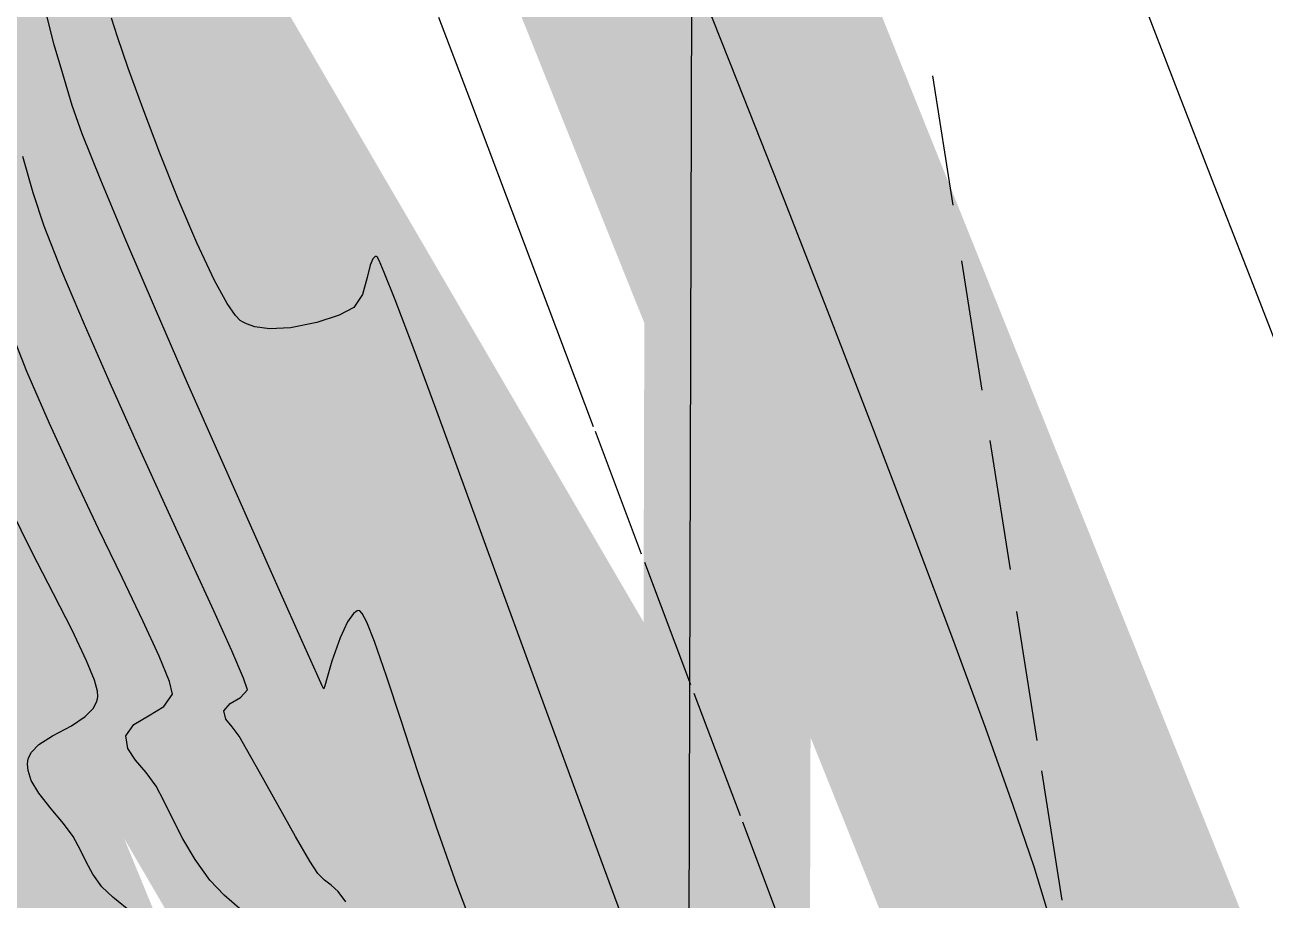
# Model space of a CAD drawing. Header units: feet. Extents: x 26064 to 27719, y 16802 to 28989.
# Drawn here: x 27560.69 to 27590.34, y 17801.52 to 17822.44 of the extents above; entities that cross this region are included whole.
import ezdxf

# ---------------------------------------------------------------- set-up
doc = ezdxf.new("R2010")
doc.units = ezdxf.units.FT
doc.header["$LTSCALE"] = 50
doc.header["$MEASUREMENT"] = 0
for name, pattern in [('DASHED', [0.75, 0.5, -0.25]), ('HIDDEN', [0.375, 0.25, -0.125]), ('HIDN25', [0.0938, 0.0625, -0.0313])]:
    doc.linetypes.add(name, pattern=pattern)
for name, color, linetype in [('CONT-MJR', 160, 'HIDDEN'), ('CONT-MNR', 55, 'HIDN25'), ('DEMO-UTILITY', 1, 'Continuous'), ('FENCES-CHAIN', 6, 'FENCE-CHAIN'), ('SILT FENCE', 200, 'Continuous'), ('SILT_FENCE', 1, 'HIDDEN'), ('WATER', 5, 'Continuous')]:
    doc.layers.add(name, color=color, linetype=linetype)
doc.linetypes.add('FENCE-CHAIN', pattern='A,1,0,[133,ltypeshp.shx,S=0.05,R=0,X=0,Y=0],-0.1', length=1.1)

msp = doc.modelspace()

# ---------------------------------------------------------------- linework, layer by layer
at = {"layer": 'CONT-MJR', "color": 7}
for p, q in [((27561.38804, 17821.96018, 630), (27561.22083, 17822.6182, 630)), ((27561.59757, 17821.26659, 630), (27561.38804, 17821.96018, 630)), ((27561.82121, 17820.51118, 630), (27561.59757, 17821.26659, 630)), ((27562.06005, 17819.82987, 630), (27561.82121, 17820.51118, 630)), ((27566.77599, 17808.91767, 630), (27566.11101, 17810.41054, 630)), ((27568.63131, 17808.43545, 630), (27568.54178, 17808.37144, 630)), ((27568.67485, 17808.44309, 630), (27568.63131, 17808.43545, 630)), ((27569.68469, 17805.81411, 630), (27569.33499, 17806.87111, 630)), ((27567.81128, 17806.61214, 630), (27567.79664, 17806.64022, 630)), ((27567.83173, 17806.57598, 630), (27567.81128, 17806.61214, 630)), ((27567.85791, 17806.64428, 630), (27567.83983, 17806.5782, 630)), ((27570.08651, 17804.5916, 630), (27569.68469, 17805.81411, 630)), ((27570.53279, 17803.26418, 630), (27570.08651, 17804.5916, 630))]:
    msp.add_line(p, q, dxfattribs=at)
at = {"layer": 'CONT-MJR', "color": 7, "extrusion": (0.928421, 0.37153, 0)}
msp.add_line((27562.50329, 17818.72225, 630), (27562.06005, 17819.82987, 630), dxfattribs=at)
at = {"layer": 'CONT-MJR', "color": 7, "extrusion": (0.922213, 0.386683, 0)}
msp.add_line((27563.10309, 17817.29178, 630), (27562.50329, 17818.72225, 630), dxfattribs=at)
at = {"layer": 'CONT-MJR', "color": 7, "extrusion": (0.918857, 0.39459, 0)}
msp.add_line((27563.81159, 17815.64192, 630), (27563.10309, 17817.29178, 630), dxfattribs=at)
at = {"layer": 'CONT-MJR', "color": 7, "extrusion": (0.916757, 0.399445, 0)}
msp.add_line((27564.58098, 17813.87613, 630), (27563.81159, 17815.64192, 630), dxfattribs=at)
at = {"layer": 'CONT-MJR', "color": 7, "extrusion": (0.915319, 0.402729, 0)}
msp.add_line((27565.3634, 17812.09785, 630), (27564.58098, 17813.87613, 630), dxfattribs=at)
at = {"layer": 'CONT-MJR', "color": 7, "extrusion": (0.914273, 0.405099, 0)}
msp.add_line((27566.11101, 17810.41054, 630), (27565.3634, 17812.09785, 630), dxfattribs=at)
at = {"layer": 'CONT-MJR', "color": 7, "extrusion": (0.912849, 0.408296, 0)}
msp.add_line((27567.31047, 17807.72269, 630), (27566.77599, 17808.91767, 630), dxfattribs=at)
at = {"layer": 'CONT-MJR', "color": 7, "extrusion": (0.908275, -0.418374, 0)}
msp.add_line((27568.40471, 17808.17534, 630), (27568.22628, 17807.78796, 630), dxfattribs=at)
at = {"layer": 'CONT-MJR', "color": 7, "extrusion": (0.819633, -0.57289, 0)}
msp.add_line((27568.54178, 17808.37144, 630), (27568.40471, 17808.17534, 630), dxfattribs=at)
at = {"layer": 'CONT-MJR', "color": 7, "extrusion": (-0.351211, -0.936296, 0)}
msp.add_line((27568.698, 17808.4344, 630), (27568.67485, 17808.44309, 630), dxfattribs=at)
at = {"layer": 'CONT-MJR', "color": 7, "extrusion": (0.754657, 0.656119, 0)}
msp.add_line((27568.75397, 17808.37003, 630), (27568.698, 17808.4344, 630), dxfattribs=at)
at = {"layer": 'CONT-MJR', "color": 7, "extrusion": (0.887783, 0.460263, 0)}
msp.add_line((27568.86119, 17808.16321, 630), (27568.75397, 17808.37003, 630), dxfattribs=at)
at = {"layer": 'CONT-MJR', "color": 7, "extrusion": (0.928928, 0.370261, 0)}
msp.add_line((27569.04502, 17807.70201, 630), (27568.86119, 17808.16321, 630), dxfattribs=at)
at = {"layer": 'CONT-MJR', "color": 7, "extrusion": (0.912339, 0.409435, 0)}
msp.add_line((27567.66664, 17806.92905, 630), (27567.31047, 17807.72269, 630), dxfattribs=at)
at = {"layer": 'CONT-MJR', "color": 7, "extrusion": (0.943242, -0.332105, 0)}
msp.add_line((27568.22628, 17807.78796, 630), (27568.0305, 17807.23192, 630), dxfattribs=at)
at = {"layer": 'CONT-MJR', "color": 7, "extrusion": (0.944158, 0.329492, 0)}
msp.add_line((27569.33499, 17806.87111, 630), (27569.04502, 17807.70201, 630), dxfattribs=at)
at = {"layer": 'CONT-MJR', "color": 7, "extrusion": (0.957527, -0.288344, 0)}
msp.add_line((27568.0305, 17807.23192, 630), (27567.91331, 17806.84276, 630), dxfattribs=at)
at = {"layer": 'CONT-MJR', "color": 7, "extrusion": (0.911892, 0.410431, 0)}
msp.add_line((27567.79664, 17806.64022, 630), (27567.66664, 17806.92905, 630), dxfattribs=at)
at = {"layer": 'CONT-MJR', "color": 7, "extrusion": (0.963177, -0.268869, 0)}
msp.add_line((27567.91331, 17806.84276, 630), (27567.85791, 17806.64428, 630), dxfattribs=at)
at = {"layer": 'CONT-MJR', "color": 7, "extrusion": (0.774197, 0.632944, 0)}
msp.add_line((27567.83713, 17806.56938, 630), (27567.83173, 17806.57598, 630), dxfattribs=at)
at = {"layer": 'CONT-MJR', "color": 7, "extrusion": (0.956116, -0.292987, 0)}
msp.add_line((27567.83983, 17806.5782, 630), (27567.83713, 17806.56938, 630), dxfattribs=at)
at = {"layer": 'CONT-MJR', "color": 7, "extrusion": (0.943209, 0.332199, 0)}
msp.add_line((27571.01591, 17801.89247, 630), (27570.53279, 17803.26418, 630), dxfattribs=at)
at = {"layer": 'CONT-MJR', "color": 7, "extrusion": (0.93541, 0.353565, 0)}
msp.add_line((27571.52823, 17800.53705, 630), (27571.01591, 17801.89247, 630), dxfattribs=at)
at = {"layer": 'CONT-MNR', "color": 7}
for p, q in [((27577.72728, 17821.08345, 627), (27576.62054, 17823.86527, 627)), ((27562.90096, 17822.14531, 629), (27562.7574, 17822.59783, 629)), ((27582.8799, 17818.12642, 626), (27582.17424, 17822.59341, 626)), ((27563.50672, 17820.44229, 629), (27563.15991, 17821.39722, 629)), ((27563.91386, 17819.36921, 629), (27563.50672, 17820.44229, 629)), ((27589.11928, 17818.59817, 626), (27590.04046, 17816.23884, 626)), ((27579.9316, 17815.46477, 627), (27578.83863, 17818.26409, 627)), ((27569.0947, 17816.9035, 629), (27569.06184, 17816.89753, 629)), ((27569.15631, 17816.80341, 629), (27569.10782, 17816.89202, 629)), ((27565.72405, 17815.49248, 629), (27565.52563, 17815.77824, 629)), ((27568.54971, 17815.68454, 629), (27568.20116, 17815.50099, 629)), ((27565.83902, 17815.37296, 629), (27565.72405, 17815.49248, 629)), ((27566.18943, 17815.22212, 629), (27565.98358, 17815.29026, 629)), ((27566.53681, 17815.17492, 629), (27566.18943, 17815.22212, 629)), ((27567.04032, 17815.19649, 629), (27566.53681, 17815.17492, 629)), ((27584.24892, 17809.42113, 626), (27583.57525, 17813.71058, 626)), ((27561.85747, 17811.64303, 632), (27561.27419, 17812.91412, 632)), ((27562.44902, 17810.39723, 632), (27561.85747, 17811.64303, 632)), ((27563.01136, 17809.23083, 632), (27562.44902, 17810.39723, 632)), ((27582.87052, 17807.76316, 627), (27581.97053, 17810.1567, 627)), ((27561.37026, 17808.84363, 633), (27560.86579, 17809.8289, 633)), ((27561.81627, 17807.96985, 633), (27561.37026, 17808.84363, 633)), ((27565.63516, 17807.47989, 631), (27565.20301, 17808.43804, 631)), ((27562.16634, 17807.23925, 633), (27561.81627, 17807.96985, 633)), ((27583.66023, 17805.62008, 627), (27582.87052, 17807.76316, 627)), ((27564.14835, 17806.7493, 632), (27563.89851, 17807.35274, 632)), ((27565.84774, 17806.36187, 631), (27566.0093, 17806.54917, 631)), ((27563.64739, 17805.92923, 632), (27564.01011, 17806.14784, 632)), ((27565.44815, 17806.04942, 631), (27565.59658, 17806.22198, 631)), ((27565.59658, 17806.22198, 631), (27565.84774, 17806.36187, 631)), ((27565.49616, 17805.85033, 631), (27565.44815, 17806.04942, 631)), ((27565.81243, 17805.44165, 631), (27565.64709, 17805.65991, 631)), ((27584.31669, 17803.78507, 627), (27583.66023, 17805.62008, 627)), ((27560.84952, 17805.06055, 633), (27561.02405, 17805.23893, 633)), ((27563.58623, 17804.57606, 632), (27563.33562, 17804.86777, 632)), ((27564.21651, 17803.4714, 632), (27564.00871, 17803.89932, 632)), ((27578.95401, 17800.46417, 628), (27577.79315, 17803.53474, 628)), ((27561.84401, 17803.0445, 633), (27561.61492, 17803.35383, 633)), ((27565.10957, 17802.00125, 632), (27564.75635, 17802.4905, 632)), ((27585.13793, 17801.26967, 627), (27584.81692, 17802.31573, 627)), ((27565.45048, 17801.6388, 632), (27565.10957, 17802.00125, 632)), ((27567.85023, 17802.00123, 631), (27567.68915, 17802.15818, 631)), ((27568.17906, 17801.72828, 631), (27568.01185, 17801.88138, 631)), ((27568.36444, 17801.4865, 631), (27568.17906, 17801.72828, 631)), ((27563.25995, 17801.2157, 633), (27562.79502, 17801.59338, 633))]:
    msp.add_line(p, q, dxfattribs=at)
at = {"layer": 'CONT-MNR', "color": 7, "extrusion": (0.932944, 0.360023, 0)}
msp.add_line((27587.2591, 17823.40256, 626), (27588.18628, 17820.99992, 626), dxfattribs=at)
at = {"layer": 'CONT-MNR', "color": 7, "extrusion": (0.934859, 0.355019, 0)}
msp.add_line((27571.32253, 17820.6697, 628), (27570.58549, 17822.61053, 628), dxfattribs=at)
at = {"layer": 'CONT-MNR', "color": 7, "extrusion": (0.944986, 0.327111, 0)}
msp.add_line((27563.15991, 17821.39722, 629), (27562.90096, 17822.14531, 629), dxfattribs=at)
at = {"layer": 'CONT-MNR', "color": 7, "extrusion": (0.930331, 0.366721, 0)}
msp.add_line((27578.83863, 17818.26409, 627), (27577.72728, 17821.08345, 627), dxfattribs=at)
at = {"layer": 'CONT-MNR', "color": 7, "extrusion": (0.932138, 0.362103, 0)}
msp.add_line((27588.18628, 17820.99992, 626), (27589.11928, 17818.59817, 626), dxfattribs=at)
at = {"layer": 'CONT-MNR', "color": 7, "extrusion": (0.935256, 0.353972, 0)}
msp.add_line((27572.20336, 17818.3424, 628), (27571.32253, 17820.6697, 628), dxfattribs=at)
at = {"layer": 'CONT-MNR', "color": 7, "extrusion": (0.961921, 0.273328, 0)}
msp.add_line((27560.88501, 17818.42453, 631), (27560.63987, 17819.28724, 631), dxfattribs=at)
at = {"layer": 'CONT-MNR', "color": 7, "extrusion": (0.928788, 0.37061, 0)}
msp.add_line((27564.35379, 17818.2667, 629), (27563.91386, 17819.36921, 629), dxfattribs=at)
at = {"layer": 'CONT-MNR', "color": 7, "extrusion": (0.948289, 0.317407, 0)}
msp.add_line((27561.15342, 17817.62264, 631), (27560.88501, 17818.42453, 631), dxfattribs=at)
at = {"layer": 'CONT-MNR', "color": 7, "extrusion": (0.919755, 0.392492, 0)}
msp.add_line((27564.79897, 17817.22348, 629), (27564.35379, 17818.2667, 629), dxfattribs=at)
at = {"layer": 'CONT-MNR', "color": 7, "extrusion": (0.935471, 0.353403, 0)}
msp.add_line((27573.20023, 17815.70365, 628), (27572.20336, 17818.3424, 628), dxfattribs=at)
at = {"layer": 'CONT-MNR', "color": 7, "extrusion": (0.987828, 0.155551, 0)}
msp.add_line((27583.57525, 17813.71058, 626), (27582.8799, 17818.12642, 626), dxfattribs=at)
at = {"layer": 'CONT-MNR', "color": 7, "extrusion": (0.930665, 0.365872, 0)}
msp.add_line((27561.57542, 17816.54918, 631), (27561.15342, 17817.62264, 631), dxfattribs=at)
at = {"layer": 'CONT-MNR', "color": 7, "extrusion": (0.904191, 0.427129, 0)}
msp.add_line((27565.22186, 17816.32825, 629), (27564.79897, 17817.22348, 629), dxfattribs=at)
at = {"layer": 'CONT-MNR', "color": 7, "extrusion": (0.924799, -0.380457, 0)}
msp.add_line((27569.0072, 17816.84754, 629), (27568.94472, 17816.69567, 629), dxfattribs=at)
at = {"layer": 'CONT-MNR', "color": 7, "extrusion": (0.675027, -0.737793, 0)}
msp.add_line((27569.06184, 17816.89753, 629), (27569.0072, 17816.84754, 629), dxfattribs=at)
at = {"layer": 'CONT-MNR', "color": 7, "extrusion": (-0.658456, -0.75262, 0)}
msp.add_line((27569.10782, 17816.89202, 629), (27569.0947, 17816.9035, 629), dxfattribs=at)
at = {"layer": 'CONT-MNR', "color": 7, "extrusion": (0.917012, 0.398859, 0)}
msp.add_line((27569.28184, 17816.51479, 629), (27569.15631, 17816.80341, 629), dxfattribs=at)
at = {"layer": 'CONT-MNR', "color": 7, "extrusion": (0.921229, 0.38902, 0)}
msp.add_line((27562.113, 17815.27616, 631), (27561.57542, 17816.54918, 631), dxfattribs=at)
at = {"layer": 'CONT-MNR', "color": 7, "extrusion": (0.973013, -0.230751, 0)}
msp.add_line((27568.94472, 17816.69567, 629), (27568.87479, 17816.40079, 629), dxfattribs=at)
at = {"layer": 'CONT-MNR', "color": 7, "extrusion": (0.929736, 0.368228, 0)}
msp.add_line((27569.54007, 17815.8628, 629), (27569.28184, 17816.51479, 629), dxfattribs=at)
at = {"layer": 'CONT-MNR', "color": 7, "extrusion": (0.875368, 0.483458, 0)}
msp.add_line((27565.52563, 17815.77824, 629), (27565.22186, 17816.32825, 629), dxfattribs=at)
at = {"layer": 'CONT-MNR', "color": 7, "extrusion": (0.9623, -0.271991, 0)}
msp.add_line((27568.87479, 17816.40079, 629), (27568.75961, 17815.99327, 629), dxfattribs=at)
at = {"layer": 'CONT-MNR', "color": 7, "extrusion": (0.93105, 0.364893, 0)}
msp.add_line((27590.04046, 17816.23884, 626), (27590.93222, 17813.96346, 626), dxfattribs=at)
at = {"layer": 'CONT-MNR', "color": 7, "extrusion": (0.826978, -0.562234, 0)}
msp.add_line((27568.75961, 17815.99327, 629), (27568.54971, 17815.68454, 629), dxfattribs=at)
at = {"layer": 'CONT-MNR', "color": 7, "extrusion": (0.935184, 0.354163, 0)}
msp.add_line((27569.99225, 17814.6688, 629), (27569.54007, 17815.8628, 629), dxfattribs=at)
at = {"layer": 'CONT-MNR', "color": 7, "extrusion": (0.935581, 0.353112, 0)}
msp.add_line((27574.28539, 17812.82849, 628), (27573.20023, 17815.70365, 628), dxfattribs=at)
at = {"layer": 'CONT-MNR', "color": 7, "extrusion": (0.931066, 0.364851, 0)}
msp.add_line((27560.73667, 17814.15637, 632), (27560.28238, 17815.31567, 632), dxfattribs=at)
at = {"layer": 'CONT-MNR', "color": 7, "extrusion": (-0.57543, -0.817851, 0)}
msp.add_line((27565.89065, 17815.33664, 629), (27565.83902, 17815.37296, 629), dxfattribs=at)
at = {"layer": 'CONT-MNR', "color": 7, "extrusion": (-0.44651, -0.894779, 0)}
msp.add_line((27565.98358, 17815.29026, 629), (27565.89065, 17815.33664, 629), dxfattribs=at)
at = {"layer": 'CONT-MNR', "color": 7, "extrusion": (0.193871, -0.981027, 0)}
msp.add_line((27567.66655, 17815.32025, 629), (27567.04032, 17815.19649, 629), dxfattribs=at)
at = {"layer": 'CONT-MNR', "color": 7, "extrusion": (0.320275, -0.947325, 0)}
msp.add_line((27568.20116, 17815.50099, 629), (27567.66655, 17815.32025, 629), dxfattribs=at)
at = {"layer": 'CONT-MNR', "color": 7, "extrusion": (0.93279, 0.360421, 0)}
msp.add_line((27580.98323, 17812.74311, 627), (27579.9316, 17815.46477, 627), dxfattribs=at)
at = {"layer": 'CONT-MNR', "color": 7, "extrusion": (0.915591, 0.40211, 0)}
msp.add_line((27562.7281, 17813.87559, 631), (27562.113, 17815.27616, 631), dxfattribs=at)
at = {"layer": 'CONT-MNR', "color": 7, "extrusion": (0.937666, 0.347539, 0)}
msp.add_line((27570.56669, 17813.11895, 629), (27569.99225, 17814.6688, 629), dxfattribs=at)
at = {"layer": 'CONT-MNR', "color": 7, "extrusion": (0.917768, 0.397117, 0)}
msp.add_line((27561.27419, 17812.91412, 632), (27560.73667, 17814.15637, 632), dxfattribs=at)
at = {"layer": 'CONT-MNR', "color": 7, "extrusion": (0.912076, 0.410022, 0)}
msp.add_line((27563.38269, 17812.41948, 631), (27562.7281, 17813.87559, 631), dxfattribs=at)
at = {"layer": 'CONT-MNR', "color": 7, "extrusion": (0.938788, 0.344496, 0)}
msp.add_line((27571.24033, 17811.28319, 629), (27570.56669, 17813.11895, 629), dxfattribs=at)
at = {"layer": 'CONT-MNR', "color": 7, "extrusion": (0.935619, 0.353013, 0)}
msp.add_line((27575.43109, 17809.79193, 628), (27574.28539, 17812.82849, 628), dxfattribs=at)
at = {"layer": 'CONT-MNR', "color": 7, "extrusion": (0.934247, 0.356626, 0)}
msp.add_line((27581.97053, 17810.1567, 627), (27580.98323, 17812.74311, 627), dxfattribs=at)
at = {"layer": 'CONT-MNR', "color": 7, "extrusion": (0.909971, 0.414673, 0)}
msp.add_line((27564.03874, 17810.97984, 631), (27563.38269, 17812.41948, 631), dxfattribs=at)
at = {"layer": 'CONT-MNR', "color": 7, "extrusion": (0.939245, 0.343246, 0)}
msp.add_line((27571.99014, 17809.23146, 629), (27571.24033, 17811.28319, 629), dxfattribs=at)
at = {"layer": 'CONT-MNR', "color": 7, "extrusion": (0.896797, 0.442442, 0)}
msp.add_line((27560.86579, 17809.8289, 633), (27560.34033, 17810.89398, 633), dxfattribs=at)
at = {"layer": 'CONT-MNR', "color": 7, "extrusion": (0.909021, 0.416751, 0)}
msp.add_line((27564.65819, 17809.62869, 631), (27564.03874, 17810.97984, 631), dxfattribs=at)
at = {"layer": 'CONT-MNR', "color": 7, "extrusion": (0.935597, 0.353069, 0)}
msp.add_line((27576.6096, 17806.669, 628), (27575.43109, 17809.79193, 628), dxfattribs=at)
at = {"layer": 'CONT-MNR', "color": 7, "extrusion": (0.909324, 0.416089, 0)}
msp.add_line((27565.20301, 17808.43804, 631), (27564.65819, 17809.62869, 631), dxfattribs=at)
at = {"layer": 'CONT-MNR', "color": 7, "extrusion": (0.987943, 0.15482, 0)}
msp.add_line((27584.88952, 17805.33331, 626), (27584.24892, 17809.42113, 626), dxfattribs=at)
at = {"layer": 'CONT-MNR', "color": 7, "extrusion": (0.901564, 0.432646, 0)}
msp.add_line((27563.50702, 17808.19796, 632), (27563.01136, 17809.23083, 632), dxfattribs=at)
at = {"layer": 'CONT-MNR', "color": 7, "extrusion": (0.939282, 0.343147, 0)}
msp.add_line((27572.79305, 17807.03368, 629), (27571.99014, 17809.23146, 629), dxfattribs=at)
at = {"layer": 'CONT-MNR', "color": 7, "extrusion": (0.907391, 0.420287, 0)}
msp.add_line((27563.89851, 17807.35274, 632), (27563.50702, 17808.19796, 632), dxfattribs=at)
at = {"layer": 'CONT-MNR', "color": 7, "extrusion": (0.918473, 0.395484, 0)}
msp.add_line((27565.9166, 17806.82626, 631), (27565.63516, 17807.47989, 631), dxfattribs=at)
at = {"layer": 'CONT-MNR', "color": 7, "extrusion": (0.927243, 0.37446, 0)}
msp.add_line((27562.35215, 17806.77915, 633), (27562.16634, 17807.23925, 633), dxfattribs=at)
at = {"layer": 'CONT-MNR', "color": 7, "extrusion": (0.938982, 0.343967, 0)}
msp.add_line((27573.62601, 17804.75981, 629), (27572.79305, 17807.03368, 629), dxfattribs=at)
at = {"layer": 'CONT-MNR', "color": 7, "extrusion": (0.964419, 0.264379, 0)}
msp.add_line((27562.42393, 17806.51727, 633), (27562.35215, 17806.77915, 633), dxfattribs=at)
at = {"layer": 'CONT-MNR', "color": 7, "extrusion": (0.974574, 0.224067, 0)}
msp.add_line((27564.21906, 17806.44174, 632), (27564.14835, 17806.7493, 632), dxfattribs=at)
at = {"layer": 'CONT-MNR', "color": 7, "extrusion": (0.948341, 0.317252, 0)}
msp.add_line((27566.0093, 17806.54917, 631), (27565.9166, 17806.82626, 631), dxfattribs=at)
at = {"layer": 'CONT-MNR', "color": 7, "extrusion": (0.996382, 0.084988, 0)}
msp.add_line((27562.43512, 17806.38611, 633), (27562.42393, 17806.51727, 633), dxfattribs=at)
at = {"layer": 'CONT-MNR', "color": 7, "extrusion": (0.815017, -0.579437, 0)}
msp.add_line((27564.01011, 17806.14784, 632), (27564.21906, 17806.44174, 632), dxfattribs=at)
at = {"layer": 'CONT-MNR', "color": 7, "extrusion": (0.935521, 0.35327, 0)}
msp.add_line((27577.79315, 17803.53474, 628), (27576.6096, 17806.669, 628), dxfattribs=at)
at = {"layer": 'CONT-MNR', "color": 7, "extrusion": (0.717236, -0.696831, 0)}
msp.add_line((27562.13469, 17805.90932, 633), (27562.3227, 17806.10283, 633), dxfattribs=at)
at = {"layer": 'CONT-MNR', "color": 7, "extrusion": (0.877932, -0.478785, 0)}
msp.add_line((27562.3227, 17806.10283, 633), (27562.40419, 17806.25225, 633), dxfattribs=at)
at = {"layer": 'CONT-MNR', "color": 7, "extrusion": (0.957803, -0.287425, 0)}
msp.add_line((27562.40419, 17806.25225, 633), (27562.42882, 17806.33432, 633), dxfattribs=at)
at = {"layer": 'CONT-MNR', "color": 7, "extrusion": (0.992668, -0.120875, 0)}
msp.add_line((27562.42882, 17806.33432, 633), (27562.43512, 17806.38611, 633), dxfattribs=at)
at = {"layer": 'CONT-MNR', "color": 7, "extrusion": (-0.549097, 0.835759, 0)}
msp.add_line((27561.80271, 17805.6912, 633), (27562.13469, 17805.90932, 633), dxfattribs=at)
at = {"layer": 'CONT-MNR', "color": 7, "extrusion": (0.509401, -0.860529, 0)}
msp.add_line((27563.292, 17805.71886, 632), (27563.64739, 17805.92923, 632), dxfattribs=at)
at = {"layer": 'CONT-MNR', "color": 7, "extrusion": (0.783694, 0.621147, 0)}
msp.add_line((27565.64709, 17805.65991, 631), (27565.49616, 17805.85033, 631), dxfattribs=at)
at = {"layer": 'CONT-MNR', "color": 7, "extrusion": (0.47342, -0.880837, 0)}
msp.add_line((27561.34592, 17805.44569, 633), (27561.80271, 17805.6912, 633), dxfattribs=at)
at = {"layer": 'CONT-MNR', "color": 7, "extrusion": (0.821363, -0.570406, 0)}
msp.add_line((27563.10504, 17805.44964, 632), (27563.292, 17805.71886, 632), dxfattribs=at)
at = {"layer": 'CONT-MNR', "color": 7, "extrusion": (0.540474, -0.84136, 0)}
msp.add_line((27561.02405, 17805.23893, 633), (27561.34592, 17805.44569, 633), dxfattribs=at)
at = {"layer": 'CONT-MNR', "color": 7, "extrusion": (0.988771, 0.149442, 0)}
msp.add_line((27563.15052, 17805.14877, 632), (27563.10504, 17805.44964, 632), dxfattribs=at)
at = {"layer": 'CONT-MNR', "color": 7, "extrusion": (0.870824, 0.491594, 0)}
msp.add_line((27565.98982, 17805.1274, 631), (27565.81243, 17805.44165, 631), dxfattribs=at)
at = {"layer": 'CONT-MNR', "color": 7, "extrusion": (0.987984, 0.154553, 0)}
msp.add_line((27585.48568, 17801.52237, 626), (27584.88952, 17805.33331, 626), dxfattribs=at)
at = {"layer": 'CONT-MNR', "color": 7, "extrusion": (0.972363, -0.233475, 0)}
msp.add_line((27560.76194, 17804.84986, 633), (27560.77983, 17804.92437, 633), dxfattribs=at)
at = {"layer": 'CONT-MNR', "color": 7, "extrusion": (0.890194, -0.455581, 0)}
msp.add_line((27560.77983, 17804.92437, 633), (27560.84952, 17805.06055, 633), dxfattribs=at)
at = {"layer": 'CONT-MNR', "color": 7, "extrusion": (0.8351, 0.550099, 0)}
msp.add_line((27563.33562, 17804.86777, 632), (27563.15052, 17805.14877, 632), dxfattribs=at)
at = {"layer": 'CONT-MNR', "color": 7, "extrusion": (0.87261, 0.488417, 0)}
msp.add_line((27566.32644, 17804.52599, 631), (27565.98982, 17805.1274, 631), dxfattribs=at)
at = {"layer": 'CONT-MNR', "color": 7, "extrusion": (0.995838, -0.09114, 0)}
msp.add_line((27560.75488, 17804.7728, 633), (27560.76194, 17804.84986, 633), dxfattribs=at)
at = {"layer": 'CONT-MNR', "color": 7, "extrusion": (0.996936, 0.078218, 0)}
msp.add_line((27560.76705, 17804.6177, 633), (27560.75488, 17804.7728, 633), dxfattribs=at)
at = {"layer": 'CONT-MNR', "color": 7, "extrusion": (0.952601, 0.304221, 0)}
msp.add_line((27560.84166, 17804.38409, 633), (27560.76705, 17804.6177, 633), dxfattribs=at)
at = {"layer": 'CONT-MNR', "color": 7, "extrusion": (0.93835, 0.345687, 0)}
msp.add_line((27574.46597, 17802.47977, 629), (27573.62601, 17804.75981, 629), dxfattribs=at)
at = {"layer": 'CONT-MNR', "color": 7, "extrusion": (0.865929, 0.500167, 0)}
msp.add_line((27561.02018, 17804.07501, 633), (27560.84166, 17804.38409, 633), dxfattribs=at)
at = {"layer": 'CONT-MNR', "color": 7, "extrusion": (0.808947, 0.587882, 0)}
msp.add_line((27563.82822, 17804.24307, 632), (27563.58623, 17804.57606, 632), dxfattribs=at)
at = {"layer": 'CONT-MNR', "color": 7, "extrusion": (0.872051, 0.489414, 0)}
msp.add_line((27566.74349, 17803.78289, 631), (27566.32644, 17804.52599, 631), dxfattribs=at)
at = {"layer": 'CONT-MNR', "color": 7, "extrusion": (0.785586, 0.618753, 0)}
msp.add_line((27561.31438, 17803.70149, 633), (27561.02018, 17804.07501, 633), dxfattribs=at)
at = {"layer": 'CONT-MNR', "color": 7, "extrusion": (0.885371, 0.464886, 0)}
msp.add_line((27564.00871, 17803.89932, 632), (27563.82822, 17804.24307, 632), dxfattribs=at)
at = {"layer": 'CONT-MNR', "color": 7, "extrusion": (0.870163, 0.492763, 0)}
msp.add_line((27567.16215, 17803.04358, 631), (27566.74349, 17803.78289, 631), dxfattribs=at)
at = {"layer": 'CONT-MNR', "color": 7, "extrusion": (0.946645, 0.322278, 0)}
msp.add_line((27584.81692, 17802.31573, 627), (27584.31669, 17803.78507, 627), dxfattribs=at)
at = {"layer": 'CONT-MNR', "color": 7, "extrusion": (0.756512, 0.653979, 0)}
msp.add_line((27561.61492, 17803.35383, 633), (27561.31438, 17803.70149, 633), dxfattribs=at)
at = {"layer": 'CONT-MNR', "color": 7, "extrusion": (0.890258, 0.455457, 0)}
msp.add_line((27564.46219, 17802.99117, 632), (27564.21651, 17803.4714, 632), dxfattribs=at)
at = {"layer": 'CONT-MNR', "color": 7, "extrusion": (0.881443, 0.472291, 0)}
msp.add_line((27562.02045, 17802.7152, 633), (27561.84401, 17803.0445, 633), dxfattribs=at)
at = {"layer": 'CONT-MNR', "color": 7, "extrusion": (0.8622, 0.506568, 0)}
msp.add_line((27564.75635, 17802.4905, 632), (27564.46219, 17802.99117, 632), dxfattribs=at)
at = {"layer": 'CONT-MNR', "color": 7, "extrusion": (0.865507, 0.500897, 0)}
msp.add_line((27567.50364, 17802.45352, 631), (27567.16215, 17803.04358, 631), dxfattribs=at)
at = {"layer": 'CONT-MNR', "color": 7, "extrusion": (0.898962, 0.438026, 0)}
msp.add_line((27562.1624, 17802.42388, 633), (27562.02045, 17802.7152, 633), dxfattribs=at)
at = {"layer": 'CONT-MNR', "color": 7, "extrusion": (0.876653, 0.481124, 0)}
msp.add_line((27562.31664, 17802.14283, 633), (27562.1624, 17802.42388, 633), dxfattribs=at)
at = {"layer": 'CONT-MNR', "color": 7, "extrusion": (0.846803, 0.531907, 0)}
msp.add_line((27567.68915, 17802.15818, 631), (27567.50364, 17802.45352, 631), dxfattribs=at)
at = {"layer": 'CONT-MNR', "color": 7, "extrusion": (0.937325, 0.348458, 0)}
msp.add_line((27575.28989, 17800.26351, 629), (27574.46597, 17802.47977, 629), dxfattribs=at)
at = {"layer": 'CONT-MNR', "color": 7, "extrusion": (0.813572, 0.581464, 0)}
msp.add_line((27562.52999, 17801.84432, 633), (27562.31664, 17802.14283, 633), dxfattribs=at)
at = {"layer": 'CONT-MNR', "color": 7, "extrusion": (-0.595663, -0.803234, 0)}
msp.add_line((27568.01185, 17801.88138, 631), (27567.85023, 17802.00123, 631), dxfattribs=at)
at = {"layer": 'CONT-MNR', "color": 7, "extrusion": (-0.687545, -0.726141, 0)}
msp.add_line((27562.79502, 17801.59338, 633), (27562.52999, 17801.84432, 633), dxfattribs=at)
at = {"layer": 'CONT-MNR', "color": 7, "extrusion": (-0.64847, -0.761241, 0)}
msp.add_line((27565.82371, 17801.32085, 632), (27565.45048, 17801.6388, 632), dxfattribs=at)
at = {"layer": 'DEMO-UTILITY', "color": 1, "linetype": 'DASHED', "const_width": 4}
msp.add_lwpolyline([(27139.07639, 16837.55616), (27136.77996, 16836.40038), (27176.86763, 16836.40038), (27177.08777, 16899.81834), (27306.13781, 16899.37037), (27307.17391, 17114.23636), (27497.1933, 17113.50827), (27496.89571, 17057.7123), (27575.39252, 17057.1509), (27578.04835, 18013.41051), (27578.04835, 18043.90918), (26750.68492, 18040.58724), (26748.26576, 18022.94146), (26393.41176, 18022.94146)], dxfattribs=at)
at = {"layer": 'FENCES-CHAIN', "color": 7, "ltscale": 0.5}
msp.add_line((27577.18074, 18012.41307), (27574.39252, 17057.15382), dxfattribs=at)
msp.add_line((27577.18074, 18012.41307), (27574.39252, 17057.15382), dxfattribs=at)
msp.add_line((27577.18074, 18012.41307), (27574.39252, 17057.15382), dxfattribs=at)
at = {"layer": 'SILT FENCE', "linetype": 'Continuous', "const_width": 10, "flags": 128}
msp.add_lwpolyline([(27571.18993, 17113.92892), (27571.18993, 17648.08742), (27565.85877, 17658.64102), (27561.96805, 17673.0828), (27561.96805, 17792.50513), (27529.07287, 17872.54221), (27515.83663, 17965.7443), (27485.76855, 17981.4147), (26810.18741, 17983.35403), (26801.24797, 17983.84578), (26736.9852, 17997.16402), (26717.6278, 17998.68722), (26707.45353, 17998.94141), (26541.31565, 17998.97573), (26439.41486, 17996.83872), (26373.56271, 17989.8501), (26343.25903, 17981.11433), (26323.44511, 17981.69672), (26251.9082, 18008.79492), (26227.05969, 18020.52676)], dxfattribs=at)
at = {"layer": 'SILT_FENCE', "color": 3, "linetype": 'Continuous', "flags": 128}
msp.add_lwpolyline([(27555.09346, 17829.87176, 13.33, 13.33, 0), (27571.56538, 17801.6497, 13.33333, 13.33333, 0), (27569.41013, 17063.19384, 13.33333, 13.33333, 0)], format="xyseb", dxfattribs=at)
at = {"layer": 'WATER', "color": 5, "linetype": 'Continuous', "const_width": 8, "elevation": 625, "flags": 128}
msp.add_lwpolyline([(27618.35549, 18036.3866), (27600.58754, 17994.82642), (27569.90643, 17960.42963), (27564.97689, 17953.33784), (27564.10413, 17945.70614), (27560.80611, 17886.26907), (27564.10669, 17876.67357), (27565.60697, 17872.17568), (27573.13702, 17831.92907), (27591.15263, 17787.04977), (27632.0139, 17719.43356), (27672.2278, 17660.66565), (27700.39955, 17613.74317)], dxfattribs=at)

doc.saveas('drawing.dxf')
